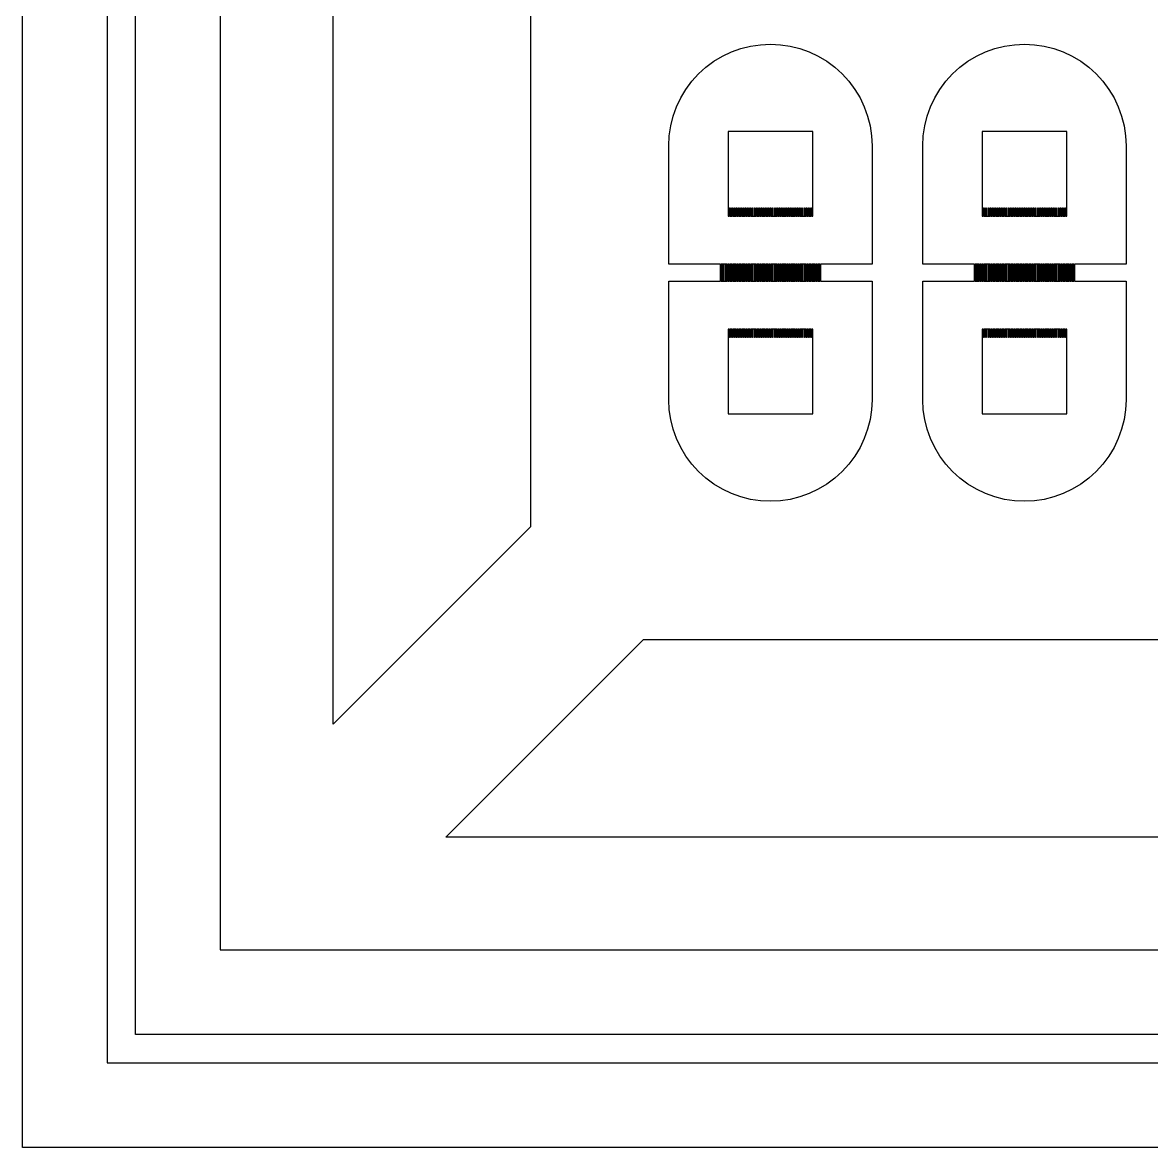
# Model space of a CAD drawing. Extents: x -25 to 122, y -49 to 104.
# Drawn here: x -11.21 to 9.17, y -11.21 to 9.1 of the extents above; entities that cross this region are included whole.
import ezdxf

# ---------------------------------------------------------------- set-up
doc = ezdxf.new("R2010")
doc.units = 0

msp = doc.modelspace()

# ---------------------------------------------------------------- linework, layer by layer
for p, q in [((-11.209, -11.209), (-11.209, 66.235)), ((-9.6805, 64.7065), (-9.6805, -9.6805)), ((-9.17099, -9.17099), (-9.17099, 64.197)), ((-7.64249, 62.6685), (-7.64249, -7.64249)), ((-5.60449, -3.5665), (-5.60449, 11.0816)), ((-2.03799, 11.0816), (-2.03799, 0)), ((1.42812, 8.49585), (1.59082, 8.57281)), ((1.59082, 8.57281), (1.76031, 8.63345)), ((1.76031, 8.63345), (1.93492, 8.6772)), ((1.93492, 8.6772), (2.11296, 8.7036)), ((2.11296, 8.7036), (2.29274, 8.71243)), ((2.29274, 8.71243), (2.47252, 8.7036)), ((2.47252, 8.7036), (2.65056, 8.6772)), ((2.65056, 8.6772), (2.82518, 8.63345)), ((2.82518, 8.63345), (2.99466, 8.57281)), ((2.99466, 8.57281), (3.15738, 8.49585)), ((6.01361, 8.49585), (6.17633, 8.57281)), ((6.17633, 8.57281), (6.34581, 8.63345)), ((6.34581, 8.63345), (6.52042, 8.6772)), ((6.52042, 8.6772), (6.69847, 8.7036)), ((6.69847, 8.7036), (6.87823, 8.71243)), ((6.87823, 8.71243), (7.05801, 8.7036)), ((7.05801, 8.7036), (7.23607, 8.6772)), ((7.23607, 8.6772), (7.41068, 8.63345)), ((7.41068, 8.63345), (7.58015, 8.57281)), ((7.58015, 8.57281), (7.74287, 8.49585)), ((1.12914, 8.2961), (1.27373, 8.40332)), ((1.27373, 8.40332), (1.42812, 8.49585)), ((3.15738, 8.49585), (3.31175, 8.40332)), ((3.31175, 8.40332), (3.45634, 8.2961)), ((5.71465, 8.2961), (5.85922, 8.40332)), ((5.85922, 8.40332), (6.01361, 8.49585)), ((7.74287, 8.49585), (7.89726, 8.40332)), ((7.89726, 8.40332), (8.04184, 8.2961)), ((0.87489, 8.04184), (0.99577, 8.1752)), ((0.99577, 8.1752), (1.12914, 8.2961)), ((3.45634, 8.2961), (3.58971, 8.1752)), ((3.58971, 8.1752), (3.7106, 8.04184)), ((5.46039, 8.04184), (5.58128, 8.1752)), ((5.58128, 8.1752), (5.71465, 8.2961)), ((8.04184, 8.2961), (8.1752, 8.1752)), ((8.1752, 8.1752), (8.2961, 8.04184)), ((0.76767, 7.89726), (0.87489, 8.04184)), ((3.7106, 8.04184), (3.81783, 7.89726)), ((5.35316, 7.89726), (5.46039, 8.04184)), ((8.2961, 8.04184), (8.40332, 7.89726)), ((0.67512, 7.74287), (0.76767, 7.89726)), ((3.81783, 7.89726), (3.91035, 7.74287)), ((5.26064, 7.74287), (5.35316, 7.89726)), ((8.40332, 7.89726), (8.49585, 7.74287)), ((0.53752, 7.41068), (0.59816, 7.58015)), ((0.59816, 7.58015), (0.67512, 7.74287)), ((3.91035, 7.74287), (3.98732, 7.58015)), ((3.98732, 7.58015), (4.04796, 7.41068)), ((5.12303, 7.41068), (5.18367, 7.58015)), ((5.18367, 7.58015), (5.26064, 7.74287)), ((8.49585, 7.74287), (8.57281, 7.58015)), ((8.57281, 7.58015), (8.63345, 7.41068)), ((0.49379, 7.23607), (0.53752, 7.41068)), ((4.04796, 7.41068), (4.09169, 7.23607)), ((5.07928, 7.23607), (5.12303, 7.41068)), ((8.63345, 7.41068), (8.6772, 7.23607)), ((0.46739, 7.05801), (0.49379, 7.23607)), ((3.05699, 7.133), (1.52849, 7.133)), ((1.52849, 7.133), (1.52849, 5.60449)), ((3.05699, 5.60449), (3.05699, 7.133)), ((4.09169, 7.23607), (4.1181, 7.05801)), ((5.05289, 7.05801), (5.07928, 7.23607)), ((7.64249, 7.133), (6.114, 7.133)), ((6.114, 7.133), (6.114, 5.60449)), ((7.64249, 5.60449), (7.64249, 7.133)), ((8.6772, 7.23607), (8.7036, 7.05801)), ((0.45856, 6.87823), (0.46739, 7.05801)), ((4.1181, 7.05801), (4.12692, 6.87823)), ((5.04405, 6.87823), (5.05289, 7.05801)), ((8.7036, 7.05801), (8.71243, 6.87823)), ((0.45856, 4.73834), (0.45856, 6.87823)), ((4.12692, 6.87823), (4.12692, 4.73834)), ((5.04405, 4.73834), (5.04405, 6.87823)), ((8.71243, 6.87823), (8.71243, 4.73834)), ((1.55397, 5.75734), (1.56416, 5.75734)), ((1.55397, 5.60449), (1.55397, 5.75734)), ((1.56416, 5.75734), (1.56416, 5.60449)), ((1.59473, 5.60449), (1.59473, 5.75734)), ((1.59473, 5.75734), (1.60493, 5.75734)), ((1.60493, 5.75734), (1.60493, 5.60449)), ((1.6355, 5.60449), (1.6355, 5.75734)), ((1.6355, 5.75734), (1.64568, 5.75734)), ((1.64568, 5.75734), (1.64568, 5.60449)), ((1.67625, 5.60449), (1.67625, 5.75734)), ((1.67625, 5.75734), (1.68645, 5.75734)), ((1.68645, 5.75734), (1.68645, 5.60449)), ((1.71703, 5.60449), (1.71703, 5.75734)), ((1.71703, 5.75734), (1.7272, 5.75734)), ((1.7272, 5.75734), (1.7272, 5.60449)), ((1.75777, 5.60449), (1.75777, 5.75734)), ((1.75777, 5.75734), (1.76796, 5.75734)), ((1.76796, 5.75734), (1.76796, 5.60449)), ((1.79854, 5.60449), (1.79854, 5.75734)), ((1.79854, 5.75734), (1.80873, 5.75734)), ((1.80873, 5.75734), (1.80873, 5.60449)), ((1.83929, 5.60449), (1.83929, 5.75734)), ((1.83929, 5.75734), (1.84949, 5.75734)), ((1.84949, 5.75734), (1.84949, 5.60449)), ((1.88005, 5.60449), (1.88005, 5.75734)), ((1.88005, 5.75734), (1.89024, 5.75734)), ((1.89024, 5.75734), (1.89024, 5.60449)), ((1.92082, 5.60449), (1.92082, 5.75734)), ((1.92082, 5.75734), (1.931, 5.75734)), ((1.931, 5.75734), (1.931, 5.60449)), ((1.96156, 5.60449), (1.96156, 5.75734)), ((1.96156, 5.75734), (1.97177, 5.75734)), ((1.97177, 5.75734), (1.97177, 5.60449)), ((2.00233, 5.60449), (2.00233, 5.75734)), ((2.00233, 5.75734), (2.01253, 5.75734)), ((2.01253, 5.75734), (2.01253, 5.60449)), ((2.04309, 5.60449), (2.04309, 5.75734)), ((2.04309, 5.75734), (2.0533, 5.75734)), ((2.0533, 5.75734), (2.0533, 5.60449)), ((2.08386, 5.60449), (2.08386, 5.75734)), ((2.08386, 5.75734), (2.09404, 5.75734)), ((2.09404, 5.75734), (2.09404, 5.60449)), ((2.12462, 5.60449), (2.12462, 5.75734)), ((2.12462, 5.75734), (2.1348, 5.75734)), ((2.1348, 5.75734), (2.1348, 5.60449)), ((2.16537, 5.60449), (2.16537, 5.75734)), ((2.16537, 5.75734), (2.17557, 5.75734)), ((2.17557, 5.75734), (2.17557, 5.60449)), ((2.20613, 5.60449), (2.20613, 5.75734)), ((2.20613, 5.75734), (2.21632, 5.75734)), ((2.21632, 5.75734), (2.21632, 5.60449)), ((2.24689, 5.60449), (2.24689, 5.75734)), ((2.24689, 5.75734), (2.2571, 5.75734)), ((2.2571, 5.75734), (2.2571, 5.60449)), ((2.28766, 5.60449), (2.28766, 5.75734)), ((2.28766, 5.75734), (2.29782, 5.75734)), ((2.29782, 5.75734), (2.29782, 5.60449)), ((2.3284, 5.60449), (2.3284, 5.75734)), ((2.3284, 5.75734), (2.33859, 5.75734)), ((2.33859, 5.75734), (2.33859, 5.60449)), ((2.36917, 5.60449), (2.36917, 5.75734)), ((2.36917, 5.75734), (2.37935, 5.75734)), ((2.37935, 5.75734), (2.37935, 5.60449)), ((2.40991, 5.60449), (2.40991, 5.75734)), ((2.40991, 5.75734), (2.42012, 5.75734)), ((2.42012, 5.75734), (2.42012, 5.60449)), ((2.45068, 5.60449), (2.45068, 5.75734)), ((2.45068, 5.75734), (2.46088, 5.75734)), ((2.46088, 5.75734), (2.46088, 5.60449)), ((2.49144, 5.60449), (2.49144, 5.75734)), ((2.49144, 5.75734), (2.50162, 5.75734)), ((2.50162, 5.75734), (2.50162, 5.60449)), ((2.5322, 5.60449), (2.5322, 5.75734)), ((2.5322, 5.75734), (2.54239, 5.75734)), ((2.54239, 5.75734), (2.54239, 5.60449)), ((2.57297, 5.60449), (2.57297, 5.75734)), ((2.57297, 5.75734), (2.58315, 5.75734)), ((2.58315, 5.75734), (2.58315, 5.60449)), ((2.61371, 5.60449), (2.61371, 5.75734)), ((2.61371, 5.75734), (2.62392, 5.75734)), ((2.62392, 5.75734), (2.62392, 5.60449)), ((2.65448, 5.60449), (2.65448, 5.75734)), ((2.65448, 5.75734), (2.66467, 5.75734)), ((2.66467, 5.75734), (2.66467, 5.60449)), ((2.69524, 5.60449), (2.69524, 5.75734)), ((2.69524, 5.75734), (2.70543, 5.75734)), ((2.70543, 5.75734), (2.70543, 5.60449)), ((2.73601, 5.60449), (2.73601, 5.75734)), ((2.73601, 5.75734), (2.74619, 5.75734)), ((2.74619, 5.75734), (2.74619, 5.60449)), ((2.77676, 5.60449), (2.77676, 5.75734)), ((2.77676, 5.75734), (2.78694, 5.75734)), ((2.78694, 5.75734), (2.78694, 5.60449)), ((2.81752, 5.60449), (2.81752, 5.75734)), ((2.81752, 5.75734), (2.82771, 5.75734)), ((2.82771, 5.75734), (2.82771, 5.60449)), ((2.85828, 5.60449), (2.85828, 5.75734)), ((2.85828, 5.75734), (2.86847, 5.75734)), ((2.86847, 5.75734), (2.86847, 5.60449)), ((2.89903, 5.60449), (2.89903, 5.75734)), ((2.89903, 5.75734), (2.90923, 5.75734)), ((2.90923, 5.75734), (2.90923, 5.60449)), ((2.9398, 5.60449), (2.9398, 5.75734)), ((2.9398, 5.75734), (2.94998, 5.75734)), ((2.94998, 5.75734), (2.94998, 5.60449)), ((2.98056, 5.60449), (2.98056, 5.75734)), ((2.98056, 5.75734), (2.99075, 5.75734)), ((2.99075, 5.75734), (2.99075, 5.60449)), ((3.02132, 5.60449), (3.02132, 5.75734)), ((3.02132, 5.75734), (3.03151, 5.75734)), ((3.03151, 5.75734), (3.03151, 5.60449)), ((6.13948, 5.75734), (6.14966, 5.75734)), ((6.13948, 5.60449), (6.13948, 5.75734)), ((6.14966, 5.75734), (6.14966, 5.60449)), ((6.18024, 5.60449), (6.18024, 5.75734)), ((6.18024, 5.75734), (6.19043, 5.75734)), ((6.19043, 5.75734), (6.19043, 5.60449)), ((6.22099, 5.60449), (6.22099, 5.75734)), ((6.22099, 5.75734), (6.23119, 5.75734)), ((6.23119, 5.75734), (6.23119, 5.60449)), ((6.26175, 5.60449), (6.26175, 5.75734)), ((6.26175, 5.75734), (6.27196, 5.75734)), ((6.27196, 5.75734), (6.27196, 5.60449)), ((6.30252, 5.60449), (6.30252, 5.75734)), ((6.30252, 5.75734), (6.3127, 5.75734)), ((6.3127, 5.75734), (6.3127, 5.60449)), ((6.34328, 5.60449), (6.34328, 5.75734)), ((6.34328, 5.75734), (6.35345, 5.75734)), ((6.35345, 5.75734), (6.35345, 5.60449)), ((6.38405, 5.60449), (6.38405, 5.75734)), ((6.38405, 5.75734), (6.39423, 5.75734)), ((6.39423, 5.75734), (6.39423, 5.60449)), ((6.42479, 5.60449), (6.42479, 5.75734)), ((6.42479, 5.75734), (6.43498, 5.75734)), ((6.43498, 5.75734), (6.43498, 5.60449)), ((6.46555, 5.60449), (6.46555, 5.75734)), ((6.46555, 5.75734), (6.47575, 5.75734)), ((6.47575, 5.75734), (6.47575, 5.60449)), ((6.50632, 5.60449), (6.50632, 5.75734)), ((6.50632, 5.75734), (6.51649, 5.75734)), ((6.51649, 5.75734), (6.51649, 5.60449)), ((6.54707, 5.60449), (6.54707, 5.75734)), ((6.54707, 5.75734), (6.55727, 5.75734)), ((6.55727, 5.75734), (6.55727, 5.60449)), ((6.58784, 5.60449), (6.58784, 5.75734)), ((6.58784, 5.75734), (6.59802, 5.75734)), ((6.59802, 5.75734), (6.59802, 5.60449)), ((6.62859, 5.60449), (6.62859, 5.75734)), ((6.62859, 5.75734), (6.63879, 5.75734)), ((6.63879, 5.75734), (6.63879, 5.60449)), ((6.66936, 5.60449), (6.66936, 5.75734)), ((6.66936, 5.75734), (6.67955, 5.75734)), ((6.67955, 5.75734), (6.67955, 5.60449)), ((6.71011, 5.60449), (6.71011, 5.75734)), ((6.71011, 5.75734), (6.72029, 5.75734)), ((6.72029, 5.75734), (6.72029, 5.60449)), ((6.75087, 5.60449), (6.75087, 5.75734)), ((6.75087, 5.75734), (6.76106, 5.75734)), ((6.76106, 5.75734), (6.76106, 5.60449)), ((6.79164, 5.60449), (6.79164, 5.75734)), ((6.79164, 5.75734), (6.80182, 5.75734)), ((6.80182, 5.75734), (6.80182, 5.60449)), ((6.83238, 5.60449), (6.83238, 5.75734)), ((6.83238, 5.75734), (6.84259, 5.75734)), ((6.84259, 5.75734), (6.84259, 5.60449)), ((6.87315, 5.60449), (6.87315, 5.75734)), ((6.87315, 5.75734), (6.88333, 5.75734)), ((6.88333, 5.75734), (6.88333, 5.60449)), ((6.91389, 5.60449), (6.91389, 5.75734)), ((6.91389, 5.75734), (6.9241, 5.75734)), ((6.9241, 5.75734), (6.9241, 5.60449)), ((6.95467, 5.60449), (6.95467, 5.75734)), ((6.95467, 5.75734), (6.96484, 5.75734)), ((6.96484, 5.75734), (6.96484, 5.60449)), ((6.99542, 5.60449), (6.99542, 5.75734)), ((6.99542, 5.75734), (7.00562, 5.75734)), ((7.00562, 5.75734), (7.00562, 5.60449)), ((7.03618, 5.60449), (7.03618, 5.75734)), ((7.03618, 5.75734), (7.04637, 5.75734)), ((7.04637, 5.75734), (7.04637, 5.60449)), ((7.07693, 5.60449), (7.07693, 5.75734)), ((7.07693, 5.75734), (7.08713, 5.75734)), ((7.08713, 5.75734), (7.08713, 5.60449)), ((7.11769, 5.60449), (7.11769, 5.75734)), ((7.11769, 5.75734), (7.1279, 5.75734)), ((7.1279, 5.75734), (7.1279, 5.60449)), ((7.15846, 5.60449), (7.15846, 5.75734)), ((7.15846, 5.75734), (7.16864, 5.75734)), ((7.16864, 5.75734), (7.16864, 5.60449)), ((7.19922, 5.60449), (7.19922, 5.75734)), ((7.19922, 5.75734), (7.20941, 5.75734)), ((7.20941, 5.75734), (7.20941, 5.60449)), ((7.23999, 5.60449), (7.23999, 5.75734)), ((7.23999, 5.75734), (7.25017, 5.75734)), ((7.25017, 5.75734), (7.25017, 5.60449)), ((7.28073, 5.60449), (7.28073, 5.75734)), ((7.28073, 5.75734), (7.29094, 5.75734)), ((7.29094, 5.75734), (7.29094, 5.60449)), ((7.3215, 5.60449), (7.3215, 5.75734)), ((7.3215, 5.75734), (7.3317, 5.75734)), ((7.3317, 5.75734), (7.3317, 5.60449)), ((7.36226, 5.60449), (7.36226, 5.75734)), ((7.36226, 5.75734), (7.37244, 5.75734)), ((7.37244, 5.75734), (7.37244, 5.60449)), ((7.40303, 5.60449), (7.40303, 5.75734)), ((7.40303, 5.75734), (7.41321, 5.75734)), ((7.41321, 5.75734), (7.41321, 5.60449)), ((7.44379, 5.60449), (7.44379, 5.75734)), ((7.44379, 5.75734), (7.45396, 5.75734)), ((7.45396, 5.75734), (7.45396, 5.60449)), ((7.48453, 5.60449), (7.48453, 5.75734)), ((7.48453, 5.75734), (7.49474, 5.75734)), ((7.49474, 5.75734), (7.49474, 5.60449)), ((7.5253, 5.60449), (7.5253, 5.75734)), ((7.5253, 5.75734), (7.53549, 5.75734)), ((7.53549, 5.75734), (7.53549, 5.60449)), ((7.56606, 5.60449), (7.56606, 5.75734)), ((7.56606, 5.75734), (7.57625, 5.75734)), ((7.57625, 5.75734), (7.57625, 5.60449)), ((7.60683, 5.60449), (7.60683, 5.75734)), ((7.60683, 5.75734), (7.617, 5.75734)), ((7.617, 5.75734), (7.617, 5.60449)), ((1.52849, 5.60449), (1.55397, 5.60449)), ((1.56416, 5.60449), (1.59473, 5.60449)), ((1.60493, 5.60449), (1.6355, 5.60449)), ((1.64568, 5.60449), (1.67625, 5.60449)), ((1.68645, 5.60449), (1.71703, 5.60449)), ((1.7272, 5.60449), (1.75777, 5.60449)), ((1.76796, 5.60449), (1.79854, 5.60449)), ((1.80873, 5.60449), (1.83929, 5.60449)), ((1.84949, 5.60449), (1.88005, 5.60449)), ((1.89024, 5.60449), (1.92082, 5.60449)), ((1.931, 5.60449), (1.96156, 5.60449)), ((1.97177, 5.60449), (2.00233, 5.60449)), ((2.01253, 5.60449), (2.04309, 5.60449)), ((2.0533, 5.60449), (2.08386, 5.60449)), ((2.09404, 5.60449), (2.12462, 5.60449)), ((2.1348, 5.60449), (2.16537, 5.60449)), ((2.17557, 5.60449), (2.20613, 5.60449)), ((2.21632, 5.60449), (2.24689, 5.60449)), ((2.2571, 5.60449), (2.28766, 5.60449)), ((2.29782, 5.60449), (2.3284, 5.60449)), ((2.33859, 5.60449), (2.36917, 5.60449)), ((2.37935, 5.60449), (2.40991, 5.60449)), ((2.42012, 5.60449), (2.45068, 5.60449)), ((2.46088, 5.60449), (2.49144, 5.60449)), ((2.50162, 5.60449), (2.5322, 5.60449)), ((2.54239, 5.60449), (2.57297, 5.60449)), ((2.58315, 5.60449), (2.61371, 5.60449)), ((2.62392, 5.60449), (2.65448, 5.60449)), ((2.66467, 5.60449), (2.69524, 5.60449)), ((2.70543, 5.60449), (2.73601, 5.60449)), ((2.74619, 5.60449), (2.77676, 5.60449)), ((2.78694, 5.60449), (2.81752, 5.60449)), ((2.82771, 5.60449), (2.85828, 5.60449)), ((2.86847, 5.60449), (2.89903, 5.60449)), ((2.90923, 5.60449), (2.9398, 5.60449)), ((2.94998, 5.60449), (2.98056, 5.60449)), ((2.99075, 5.60449), (3.02132, 5.60449)), ((3.03151, 5.60449), (3.05699, 5.60449)), ((6.114, 5.60449), (6.13948, 5.60449)), ((6.14966, 5.60449), (6.18024, 5.60449)), ((6.19043, 5.60449), (6.22099, 5.60449)), ((6.23119, 5.60449), (6.26175, 5.60449)), ((6.27196, 5.60449), (6.30252, 5.60449)), ((6.3127, 5.60449), (6.34328, 5.60449)), ((6.35345, 5.60449), (6.38405, 5.60449)), ((6.39423, 5.60449), (6.42479, 5.60449)), ((6.43498, 5.60449), (6.46555, 5.60449)), ((6.47575, 5.60449), (6.50632, 5.60449)), ((6.51649, 5.60449), (6.54707, 5.60449)), ((6.55727, 5.60449), (6.58784, 5.60449)), ((6.59802, 5.60449), (6.62859, 5.60449)), ((6.63879, 5.60449), (6.66936, 5.60449)), ((6.67955, 5.60449), (6.71011, 5.60449)), ((6.72029, 5.60449), (6.75087, 5.60449)), ((6.76106, 5.60449), (6.79164, 5.60449)), ((6.80182, 5.60449), (6.83238, 5.60449)), ((6.84259, 5.60449), (6.87315, 5.60449)), ((6.88333, 5.60449), (6.91389, 5.60449)), ((6.9241, 5.60449), (6.95467, 5.60449)), ((6.96484, 5.60449), (6.99542, 5.60449)), ((7.00562, 5.60449), (7.03618, 5.60449)), ((7.04637, 5.60449), (7.07693, 5.60449)), ((7.08713, 5.60449), (7.11769, 5.60449)), ((7.1279, 5.60449), (7.15846, 5.60449)), ((7.16864, 5.60449), (7.19922, 5.60449)), ((7.20941, 5.60449), (7.23999, 5.60449)), ((7.25017, 5.60449), (7.28073, 5.60449)), ((7.29094, 5.60449), (7.3215, 5.60449)), ((7.3317, 5.60449), (7.36226, 5.60449)), ((7.37244, 5.60449), (7.40303, 5.60449)), ((7.41321, 5.60449), (7.44379, 5.60449)), ((7.45396, 5.60449), (7.48453, 5.60449)), ((7.49474, 5.60449), (7.5253, 5.60449)), ((7.53549, 5.60449), (7.56606, 5.60449)), ((7.57625, 5.60449), (7.60683, 5.60449)), ((7.617, 5.60449), (7.64249, 5.60449)), ((1.39093, 4.73834), (0.45856, 4.73834)), ((1.39093, 4.43265), (1.39093, 4.73834)), ((1.4317, 4.73834), (1.40112, 4.73834)), ((1.40112, 4.73834), (1.40112, 4.43265)), ((1.4317, 4.43265), (1.4317, 4.73834)), ((1.47246, 4.73834), (1.44188, 4.73834)), ((1.44188, 4.73834), (1.44188, 4.43265)), ((1.47246, 4.43265), (1.47246, 4.73834)), ((1.51321, 4.73834), (1.48264, 4.73834)), ((1.48264, 4.73834), (1.48264, 4.43265)), ((1.51321, 4.43265), (1.51321, 4.73834)), ((1.55397, 4.73834), (1.52341, 4.73834)), ((1.52341, 4.73834), (1.52341, 4.43265)), ((1.55397, 4.43265), (1.55397, 4.73834)), ((1.59473, 4.73834), (1.56416, 4.73834)), ((1.56416, 4.73834), (1.56416, 4.43265)), ((1.59473, 4.43265), (1.59473, 4.73834)), ((1.6355, 4.73834), (1.60493, 4.73834)), ((1.60493, 4.73834), (1.60493, 4.43265)), ((1.6355, 4.43265), (1.6355, 4.73834)), ((1.67625, 4.73834), (1.64568, 4.73834)), ((1.64568, 4.73834), (1.64568, 4.43265)), ((1.67625, 4.43265), (1.67625, 4.73834)), ((1.71703, 4.73834), (1.68645, 4.73834)), ((1.68645, 4.73834), (1.68645, 4.43265)), ((1.71703, 4.43265), (1.71703, 4.73834)), ((1.75777, 4.73834), (1.7272, 4.73834)), ((1.7272, 4.73834), (1.7272, 4.43265)), ((1.75777, 4.43265), (1.75777, 4.73834)), ((1.79854, 4.73834), (1.76796, 4.73834)), ((1.76796, 4.73834), (1.76796, 4.43265)), ((1.79854, 4.43265), (1.79854, 4.73834)), ((1.83929, 4.73834), (1.80873, 4.73834)), ((1.80873, 4.73834), (1.80873, 4.43265)), ((1.83929, 4.43265), (1.83929, 4.73834)), ((1.88005, 4.73834), (1.84949, 4.73834)), ((1.84949, 4.73834), (1.84949, 4.43265)), ((1.88005, 4.43265), (1.88005, 4.73834)), ((1.92082, 4.73834), (1.89024, 4.73834)), ((1.89024, 4.73834), (1.89024, 4.43265)), ((1.92082, 4.43265), (1.92082, 4.73834)), ((1.96156, 4.73834), (1.931, 4.73834)), ((1.931, 4.73834), (1.931, 4.43265)), ((1.96156, 4.43265), (1.96156, 4.73834)), ((2.00233, 4.73834), (1.97177, 4.73834)), ((1.97177, 4.73834), (1.97177, 4.43265)), ((2.00233, 4.43265), (2.00233, 4.73834)), ((2.04309, 4.73834), (2.01253, 4.73834)), ((2.01253, 4.73834), (2.01253, 4.43265)), ((2.04309, 4.43265), (2.04309, 4.73834)), ((2.08386, 4.73834), (2.0533, 4.73834)), ((2.0533, 4.73834), (2.0533, 4.43265)), ((2.08386, 4.43265), (2.08386, 4.73834)), ((2.12462, 4.73834), (2.09404, 4.73834)), ((2.09404, 4.73834), (2.09404, 4.43265)), ((2.12462, 4.43265), (2.12462, 4.73834)), ((2.16537, 4.73834), (2.1348, 4.73834)), ((2.1348, 4.73834), (2.1348, 4.43265)), ((2.16537, 4.43265), (2.16537, 4.73834)), ((2.20613, 4.73834), (2.17557, 4.73834)), ((2.17557, 4.73834), (2.17557, 4.43265)), ((2.20613, 4.43265), (2.20613, 4.73834)), ((2.24689, 4.73834), (2.21632, 4.73834)), ((2.21632, 4.73834), (2.21632, 4.43265)), ((2.24689, 4.43265), (2.24689, 4.73834)), ((2.28766, 4.73834), (2.2571, 4.73834)), ((2.2571, 4.73834), (2.2571, 4.43265)), ((2.28766, 4.43265), (2.28766, 4.73834)), ((2.3284, 4.73834), (2.29782, 4.73834)), ((2.29782, 4.73834), (2.29782, 4.43265)), ((2.3284, 4.43265), (2.3284, 4.73834)), ((2.36917, 4.73834), (2.33859, 4.73834)), ((2.33859, 4.73834), (2.33859, 4.43265)), ((2.36917, 4.43265), (2.36917, 4.73834)), ((2.40991, 4.73834), (2.37935, 4.73834)), ((2.37935, 4.73834), (2.37935, 4.43265)), ((2.40991, 4.43265), (2.40991, 4.73834)), ((2.45068, 4.73834), (2.42012, 4.73834)), ((2.42012, 4.73834), (2.42012, 4.43265)), ((2.45068, 4.43265), (2.45068, 4.73834)), ((2.49144, 4.73834), (2.46088, 4.73834)), ((2.46088, 4.73834), (2.46088, 4.43265)), ((2.49144, 4.43265), (2.49144, 4.73834)), ((2.5322, 4.73834), (2.50162, 4.73834)), ((2.50162, 4.73834), (2.50162, 4.43265)), ((2.5322, 4.43265), (2.5322, 4.73834)), ((2.57297, 4.73834), (2.54239, 4.73834)), ((2.54239, 4.73834), (2.54239, 4.43265)), ((2.57297, 4.43265), (2.57297, 4.73834)), ((2.61371, 4.73834), (2.58315, 4.73834)), ((2.58315, 4.73834), (2.58315, 4.43265)), ((2.61371, 4.43265), (2.61371, 4.73834)), ((2.65448, 4.73834), (2.62392, 4.73834)), ((2.62392, 4.73834), (2.62392, 4.43265)), ((2.65448, 4.43265), (2.65448, 4.73834)), ((2.69524, 4.73834), (2.66467, 4.73834)), ((2.66467, 4.73834), (2.66467, 4.43265)), ((2.69524, 4.43265), (2.69524, 4.73834)), ((2.73601, 4.73834), (2.70543, 4.73834)), ((2.70543, 4.73834), (2.70543, 4.43265)), ((2.73601, 4.43265), (2.73601, 4.73834)), ((2.77676, 4.73834), (2.74619, 4.73834)), ((2.74619, 4.73834), (2.74619, 4.43265)), ((2.77676, 4.43265), (2.77676, 4.73834)), ((2.81752, 4.73834), (2.78694, 4.73834)), ((2.78694, 4.73834), (2.78694, 4.43265)), ((2.81752, 4.43265), (2.81752, 4.73834)), ((2.85828, 4.73834), (2.82771, 4.73834)), ((2.82771, 4.73834), (2.82771, 4.43265)), ((2.85828, 4.43265), (2.85828, 4.73834)), ((2.89903, 4.73834), (2.86847, 4.73834)), ((2.86847, 4.73834), (2.86847, 4.43265)), ((2.89903, 4.43265), (2.89903, 4.73834)), ((2.9398, 4.73834), (2.90923, 4.73834)), ((2.90923, 4.73834), (2.90923, 4.43265)), ((2.9398, 4.43265), (2.9398, 4.73834)), ((2.98056, 4.73834), (2.94998, 4.73834)), ((2.94998, 4.73834), (2.94998, 4.43265)), ((2.98056, 4.43265), (2.98056, 4.73834)), ((3.02132, 4.73834), (2.99075, 4.73834)), ((2.99075, 4.73834), (2.99075, 4.43265)), ((3.02132, 4.43265), (3.02132, 4.73834)), ((3.06207, 4.73834), (3.03151, 4.73834)), ((3.03151, 4.73834), (3.03151, 4.43265)), ((3.06207, 4.43265), (3.06207, 4.73834)), ((3.10284, 4.73834), (3.07228, 4.73834)), ((3.07228, 4.73834), (3.07228, 4.43265)), ((3.10284, 4.43265), (3.10284, 4.73834)), ((3.1436, 4.73834), (3.11304, 4.73834)), ((3.11304, 4.73834), (3.11304, 4.43265)), ((3.1436, 4.43265), (3.1436, 4.73834)), ((3.18437, 4.73834), (3.15378, 4.73834)), ((3.15378, 4.73834), (3.15378, 4.43265)), ((3.18437, 4.43265), (3.18437, 4.73834)), ((4.12692, 4.73834), (3.19455, 4.73834)), ((3.19455, 4.73834), (3.19455, 4.43265)), ((5.97644, 4.73834), (5.04405, 4.73834)), ((5.97644, 4.43265), (5.97644, 4.73834)), ((6.0172, 4.73834), (5.98662, 4.73834)), ((5.98662, 4.73834), (5.98662, 4.43265)), ((6.0172, 4.43265), (6.0172, 4.73834)), ((6.05795, 4.73834), (6.02739, 4.73834)), ((6.02739, 4.73834), (6.02739, 4.43265)), ((6.05795, 4.43265), (6.05795, 4.73834)), ((6.09871, 4.73834), (6.06815, 4.73834)), ((6.06815, 4.73834), (6.06815, 4.43265)), ((6.09871, 4.43265), (6.09871, 4.73834)), ((6.13948, 4.73834), (6.1089, 4.73834)), ((6.1089, 4.73834), (6.1089, 4.43265)), ((6.13948, 4.43265), (6.13948, 4.73834)), ((6.18024, 4.73834), (6.14966, 4.73834)), ((6.14966, 4.73834), (6.14966, 4.43265)), ((6.18024, 4.43265), (6.18024, 4.73834)), ((6.22099, 4.73834), (6.19043, 4.73834)), ((6.19043, 4.73834), (6.19043, 4.43265)), ((6.22099, 4.43265), (6.22099, 4.73834)), ((6.26175, 4.73834), (6.23119, 4.73834)), ((6.23119, 4.73834), (6.23119, 4.43265)), ((6.26175, 4.43265), (6.26175, 4.73834)), ((6.30252, 4.73834), (6.27196, 4.73834)), ((6.27196, 4.73834), (6.27196, 4.43265)), ((6.30252, 4.43265), (6.30252, 4.73834)), ((6.34328, 4.73834), (6.3127, 4.73834)), ((6.3127, 4.73834), (6.3127, 4.43265)), ((6.34328, 4.43265), (6.34328, 4.73834)), ((6.38405, 4.73834), (6.35345, 4.73834)), ((6.35345, 4.73834), (6.35345, 4.43265)), ((6.38405, 4.43265), (6.38405, 4.73834)), ((6.42479, 4.73834), (6.39423, 4.73834)), ((6.39423, 4.73834), (6.39423, 4.43265)), ((6.42479, 4.43265), (6.42479, 4.73834)), ((6.46555, 4.73834), (6.43498, 4.73834)), ((6.43498, 4.73834), (6.43498, 4.43265)), ((6.46555, 4.43265), (6.46555, 4.73834)), ((6.50632, 4.73834), (6.47575, 4.73834)), ((6.47575, 4.73834), (6.47575, 4.43265)), ((6.50632, 4.43265), (6.50632, 4.73834)), ((6.54707, 4.73834), (6.51649, 4.73834)), ((6.51649, 4.73834), (6.51649, 4.43265)), ((6.54707, 4.43265), (6.54707, 4.73834)), ((6.58784, 4.73834), (6.55727, 4.73834)), ((6.55727, 4.73834), (6.55727, 4.43265)), ((6.58784, 4.43265), (6.58784, 4.73834)), ((6.62859, 4.73834), (6.59802, 4.73834)), ((6.59802, 4.73834), (6.59802, 4.43265)), ((6.62859, 4.43265), (6.62859, 4.73834)), ((6.66936, 4.73834), (6.63879, 4.73834)), ((6.63879, 4.73834), (6.63879, 4.43265)), ((6.66936, 4.43265), (6.66936, 4.73834)), ((6.71011, 4.73834), (6.67955, 4.73834)), ((6.67955, 4.73834), (6.67955, 4.43265)), ((6.71011, 4.43265), (6.71011, 4.73834)), ((6.75087, 4.73834), (6.72029, 4.73834)), ((6.72029, 4.73834), (6.72029, 4.43265)), ((6.75087, 4.43265), (6.75087, 4.73834)), ((6.79164, 4.73834), (6.76106, 4.73834)), ((6.76106, 4.73834), (6.76106, 4.43265)), ((6.79164, 4.43265), (6.79164, 4.73834)), ((6.83238, 4.73834), (6.80182, 4.73834)), ((6.80182, 4.73834), (6.80182, 4.43265)), ((6.83238, 4.43265), (6.83238, 4.73834)), ((6.87315, 4.73834), (6.84259, 4.73834)), ((6.84259, 4.73834), (6.84259, 4.43265)), ((6.87315, 4.43265), (6.87315, 4.73834)), ((6.91389, 4.73834), (6.88333, 4.73834)), ((6.88333, 4.73834), (6.88333, 4.43265)), ((6.91389, 4.43265), (6.91389, 4.73834)), ((6.95467, 4.73834), (6.9241, 4.73834)), ((6.9241, 4.73834), (6.9241, 4.43265)), ((6.95467, 4.43265), (6.95467, 4.73834)), ((6.99542, 4.73834), (6.96484, 4.73834)), ((6.96484, 4.73834), (6.96484, 4.43265)), ((6.99542, 4.43265), (6.99542, 4.73834)), ((7.03618, 4.73834), (7.00562, 4.73834)), ((7.00562, 4.73834), (7.00562, 4.43265)), ((7.03618, 4.43265), (7.03618, 4.73834)), ((7.07693, 4.73834), (7.04637, 4.73834)), ((7.04637, 4.73834), (7.04637, 4.43265)), ((7.07693, 4.43265), (7.07693, 4.73834)), ((7.11769, 4.73834), (7.08713, 4.73834)), ((7.08713, 4.73834), (7.08713, 4.43265)), ((7.11769, 4.43265), (7.11769, 4.73834)), ((7.15846, 4.73834), (7.1279, 4.73834)), ((7.1279, 4.73834), (7.1279, 4.43265)), ((7.15846, 4.43265), (7.15846, 4.73834)), ((7.19922, 4.73834), (7.16864, 4.73834)), ((7.16864, 4.73834), (7.16864, 4.43265)), ((7.19922, 4.43265), (7.19922, 4.73834)), ((7.23999, 4.73834), (7.20941, 4.73834)), ((7.20941, 4.73834), (7.20941, 4.43265)), ((7.23999, 4.43265), (7.23999, 4.73834)), ((7.28073, 4.73834), (7.25017, 4.73834)), ((7.25017, 4.73834), (7.25017, 4.43265)), ((7.28073, 4.43265), (7.28073, 4.73834)), ((7.3215, 4.73834), (7.29094, 4.73834)), ((7.29094, 4.73834), (7.29094, 4.43265)), ((7.3215, 4.43265), (7.3215, 4.73834)), ((7.36226, 4.73834), (7.3317, 4.73834)), ((7.3317, 4.73834), (7.3317, 4.43265)), ((7.36226, 4.43265), (7.36226, 4.73834)), ((7.40303, 4.73834), (7.37244, 4.73834)), ((7.37244, 4.73834), (7.37244, 4.43265)), ((7.40303, 4.43265), (7.40303, 4.73834)), ((7.44379, 4.73834), (7.41321, 4.73834)), ((7.41321, 4.73834), (7.41321, 4.43265)), ((7.44379, 4.43265), (7.44379, 4.73834)), ((7.48453, 4.73834), (7.45396, 4.73834)), ((7.45396, 4.73834), (7.45396, 4.43265)), ((7.48453, 4.43265), (7.48453, 4.73834)), ((7.5253, 4.73834), (7.49474, 4.73834)), ((7.49474, 4.73834), (7.49474, 4.43265)), ((7.5253, 4.43265), (7.5253, 4.73834)), ((7.56606, 4.73834), (7.53549, 4.73834)), ((7.53549, 4.73834), (7.53549, 4.43265)), ((7.56606, 4.43265), (7.56606, 4.73834)), ((7.60683, 4.73834), (7.57625, 4.73834)), ((7.57625, 4.73834), (7.57625, 4.43265)), ((7.60683, 4.43265), (7.60683, 4.73834)), ((7.64758, 4.73834), (7.617, 4.73834)), ((7.617, 4.73834), (7.617, 4.43265)), ((7.64758, 4.43265), (7.64758, 4.73834)), ((7.68834, 4.73834), (7.65778, 4.73834)), ((7.65778, 4.73834), (7.65778, 4.43265)), ((7.68834, 4.43265), (7.68834, 4.73834)), ((7.7291, 4.73834), (7.69853, 4.73834)), ((7.69853, 4.73834), (7.69853, 4.43265)), ((7.7291, 4.43265), (7.7291, 4.73834)), ((7.76987, 4.73834), (7.73929, 4.73834)), ((7.73929, 4.73834), (7.73929, 4.43265)), ((7.76987, 4.43265), (7.76987, 4.73834)), ((8.71243, 4.73834), (7.78004, 4.73834)), ((7.78004, 4.73834), (7.78004, 4.43265)), ((0.45856, 2.29274), (0.45856, 4.43265)), ((0.45856, 4.43265), (1.39093, 4.43265)), ((1.40112, 4.43265), (1.4317, 4.43265)), ((1.44188, 4.43265), (1.47246, 4.43265)), ((1.48264, 4.43265), (1.51321, 4.43265)), ((1.52341, 4.43265), (1.55397, 4.43265)), ((1.56416, 4.43265), (1.59473, 4.43265)), ((1.60493, 4.43265), (1.6355, 4.43265)), ((1.64568, 4.43265), (1.67625, 4.43265)), ((1.68645, 4.43265), (1.71703, 4.43265)), ((1.7272, 4.43265), (1.75777, 4.43265)), ((1.76796, 4.43265), (1.79854, 4.43265)), ((1.80873, 4.43265), (1.83929, 4.43265)), ((1.84949, 4.43265), (1.88005, 4.43265)), ((1.89024, 4.43265), (1.92082, 4.43265)), ((1.931, 4.43265), (1.96156, 4.43265)), ((1.97177, 4.43265), (2.00233, 4.43265)), ((2.01253, 4.43265), (2.04309, 4.43265)), ((2.0533, 4.43265), (2.08386, 4.43265)), ((2.09404, 4.43265), (2.12462, 4.43265)), ((2.1348, 4.43265), (2.16537, 4.43265)), ((2.17557, 4.43265), (2.20613, 4.43265)), ((2.21632, 4.43265), (2.24689, 4.43265)), ((2.2571, 4.43265), (2.28766, 4.43265)), ((2.29782, 4.43265), (2.3284, 4.43265)), ((2.33859, 4.43265), (2.36917, 4.43265)), ((2.37935, 4.43265), (2.40991, 4.43265)), ((2.42012, 4.43265), (2.45068, 4.43265)), ((2.46088, 4.43265), (2.49144, 4.43265)), ((2.50162, 4.43265), (2.5322, 4.43265)), ((2.54239, 4.43265), (2.57297, 4.43265)), ((2.58315, 4.43265), (2.61371, 4.43265)), ((2.62392, 4.43265), (2.65448, 4.43265)), ((2.66467, 4.43265), (2.69524, 4.43265)), ((2.70543, 4.43265), (2.73601, 4.43265)), ((2.74619, 4.43265), (2.77676, 4.43265)), ((2.78694, 4.43265), (2.81752, 4.43265)), ((2.82771, 4.43265), (2.85828, 4.43265)), ((2.86847, 4.43265), (2.89903, 4.43265)), ((2.90923, 4.43265), (2.9398, 4.43265)), ((2.94998, 4.43265), (2.98056, 4.43265)), ((2.99075, 4.43265), (3.02132, 4.43265)), ((3.03151, 4.43265), (3.06207, 4.43265)), ((3.07228, 4.43265), (3.10284, 4.43265)), ((3.11304, 4.43265), (3.1436, 4.43265)), ((3.15378, 4.43265), (3.18437, 4.43265)), ((3.19455, 4.43265), (4.12692, 4.43265)), ((4.12692, 4.43265), (4.12692, 2.29274)), ((5.04405, 2.29274), (5.04405, 4.43265)), ((5.04405, 4.43265), (5.97644, 4.43265)), ((5.98662, 4.43265), (6.0172, 4.43265)), ((6.02739, 4.43265), (6.05795, 4.43265)), ((6.06815, 4.43265), (6.09871, 4.43265)), ((6.1089, 4.43265), (6.13948, 4.43265)), ((6.14966, 4.43265), (6.18024, 4.43265)), ((6.19043, 4.43265), (6.22099, 4.43265)), ((6.23119, 4.43265), (6.26175, 4.43265)), ((6.27196, 4.43265), (6.30252, 4.43265)), ((6.3127, 4.43265), (6.34328, 4.43265)), ((6.35345, 4.43265), (6.38405, 4.43265)), ((6.39423, 4.43265), (6.42479, 4.43265)), ((6.43498, 4.43265), (6.46555, 4.43265)), ((6.47575, 4.43265), (6.50632, 4.43265)), ((6.51649, 4.43265), (6.54707, 4.43265)), ((6.55727, 4.43265), (6.58784, 4.43265)), ((6.59802, 4.43265), (6.62859, 4.43265)), ((6.63879, 4.43265), (6.66936, 4.43265)), ((6.67955, 4.43265), (6.71011, 4.43265)), ((6.72029, 4.43265), (6.75087, 4.43265)), ((6.76106, 4.43265), (6.79164, 4.43265)), ((6.80182, 4.43265), (6.83238, 4.43265)), ((6.84259, 4.43265), (6.87315, 4.43265)), ((6.88333, 4.43265), (6.91389, 4.43265)), ((6.9241, 4.43265), (6.95467, 4.43265)), ((6.96484, 4.43265), (6.99542, 4.43265)), ((7.00562, 4.43265), (7.03618, 4.43265)), ((7.04637, 4.43265), (7.07693, 4.43265)), ((7.08713, 4.43265), (7.11769, 4.43265)), ((7.1279, 4.43265), (7.15846, 4.43265)), ((7.16864, 4.43265), (7.19922, 4.43265)), ((7.20941, 4.43265), (7.23999, 4.43265)), ((7.25017, 4.43265), (7.28073, 4.43265)), ((7.29094, 4.43265), (7.3215, 4.43265)), ((7.3317, 4.43265), (7.36226, 4.43265)), ((7.37244, 4.43265), (7.40303, 4.43265)), ((7.41321, 4.43265), (7.44379, 4.43265)), ((7.45396, 4.43265), (7.48453, 4.43265)), ((7.49474, 4.43265), (7.5253, 4.43265)), ((7.53549, 4.43265), (7.56606, 4.43265)), ((7.57625, 4.43265), (7.60683, 4.43265)), ((7.617, 4.43265), (7.64758, 4.43265)), ((7.65778, 4.43265), (7.68834, 4.43265)), ((7.69853, 4.43265), (7.7291, 4.43265)), ((7.73929, 4.43265), (7.76987, 4.43265)), ((7.78004, 4.43265), (8.71243, 4.43265)), ((8.71243, 4.43265), (8.71243, 2.29274)), ((1.55397, 3.5665), (1.52849, 3.5665)), ((1.52849, 3.5665), (1.52849, 2.03799)), ((1.55397, 3.41365), (1.55397, 3.5665)), ((1.59473, 3.5665), (1.56416, 3.5665)), ((1.56416, 3.5665), (1.56416, 3.41365)), ((1.59473, 3.41365), (1.59473, 3.5665)), ((1.6355, 3.5665), (1.60493, 3.5665)), ((1.60493, 3.5665), (1.60493, 3.41365)), ((1.6355, 3.41365), (1.6355, 3.5665)), ((1.67625, 3.5665), (1.64568, 3.5665)), ((1.64568, 3.5665), (1.64568, 3.41365)), ((1.67625, 3.41365), (1.67625, 3.5665)), ((1.71703, 3.5665), (1.68645, 3.5665)), ((1.68645, 3.5665), (1.68645, 3.41365)), ((1.71703, 3.41365), (1.71703, 3.5665)), ((1.75777, 3.5665), (1.7272, 3.5665)), ((1.7272, 3.5665), (1.7272, 3.41365)), ((1.75777, 3.41365), (1.75777, 3.5665)), ((1.79854, 3.5665), (1.76796, 3.5665)), ((1.76796, 3.5665), (1.76796, 3.41365)), ((1.79854, 3.41365), (1.79854, 3.5665)), ((1.83929, 3.5665), (1.80873, 3.5665)), ((1.80873, 3.5665), (1.80873, 3.41365)), ((1.83929, 3.41365), (1.83929, 3.5665)), ((1.88005, 3.5665), (1.84949, 3.5665)), ((1.84949, 3.5665), (1.84949, 3.41365)), ((1.88005, 3.41365), (1.88005, 3.5665)), ((1.92082, 3.5665), (1.89024, 3.5665)), ((1.89024, 3.5665), (1.89024, 3.41365)), ((1.92082, 3.41365), (1.92082, 3.5665)), ((1.96156, 3.5665), (1.931, 3.5665)), ((1.931, 3.5665), (1.931, 3.41365)), ((1.96156, 3.41365), (1.96156, 3.5665)), ((2.00233, 3.5665), (1.97177, 3.5665)), ((1.97177, 3.5665), (1.97177, 3.41365)), ((2.00233, 3.41365), (2.00233, 3.5665)), ((2.04309, 3.5665), (2.01253, 3.5665)), ((2.01253, 3.5665), (2.01253, 3.41365)), ((2.04309, 3.41365), (2.04309, 3.5665)), ((2.08386, 3.5665), (2.0533, 3.5665)), ((2.0533, 3.5665), (2.0533, 3.41365)), ((2.08386, 3.41365), (2.08386, 3.5665)), ((2.12462, 3.5665), (2.09404, 3.5665)), ((2.09404, 3.5665), (2.09404, 3.41365)), ((2.12462, 3.41365), (2.12462, 3.5665)), ((2.16537, 3.5665), (2.1348, 3.5665)), ((2.1348, 3.5665), (2.1348, 3.41365)), ((2.16537, 3.41365), (2.16537, 3.5665)), ((2.20613, 3.5665), (2.17557, 3.5665)), ((2.17557, 3.5665), (2.17557, 3.41365)), ((2.20613, 3.41365), (2.20613, 3.5665)), ((2.24689, 3.5665), (2.21632, 3.5665)), ((2.21632, 3.5665), (2.21632, 3.41365)), ((2.24689, 3.41365), (2.24689, 3.5665)), ((2.28766, 3.5665), (2.2571, 3.5665)), ((2.2571, 3.5665), (2.2571, 3.41365)), ((2.28766, 3.41365), (2.28766, 3.5665)), ((2.3284, 3.5665), (2.29782, 3.5665)), ((2.29782, 3.5665), (2.29782, 3.41365)), ((2.3284, 3.41365), (2.3284, 3.5665)), ((2.36917, 3.5665), (2.33859, 3.5665)), ((2.33859, 3.5665), (2.33859, 3.41365)), ((2.36917, 3.41365), (2.36917, 3.5665)), ((2.40991, 3.5665), (2.37935, 3.5665)), ((2.37935, 3.5665), (2.37935, 3.41365)), ((2.40991, 3.41365), (2.40991, 3.5665)), ((2.45068, 3.5665), (2.42012, 3.5665)), ((2.42012, 3.5665), (2.42012, 3.41365)), ((2.45068, 3.41365), (2.45068, 3.5665)), ((2.49144, 3.5665), (2.46088, 3.5665)), ((2.46088, 3.5665), (2.46088, 3.41365)), ((2.49144, 3.41365), (2.49144, 3.5665)), ((2.5322, 3.5665), (2.50162, 3.5665)), ((2.50162, 3.5665), (2.50162, 3.41365)), ((2.5322, 3.41365), (2.5322, 3.5665)), ((2.57297, 3.5665), (2.54239, 3.5665)), ((2.54239, 3.5665), (2.54239, 3.41365)), ((2.57297, 3.41365), (2.57297, 3.5665)), ((2.61371, 3.5665), (2.58315, 3.5665)), ((2.58315, 3.5665), (2.58315, 3.41365)), ((2.61371, 3.41365), (2.61371, 3.5665)), ((2.65448, 3.5665), (2.62392, 3.5665)), ((2.62392, 3.5665), (2.62392, 3.41365)), ((2.65448, 3.41365), (2.65448, 3.5665)), ((2.69524, 3.5665), (2.66467, 3.5665)), ((2.66467, 3.5665), (2.66467, 3.41365)), ((2.69524, 3.41365), (2.69524, 3.5665)), ((2.73601, 3.5665), (2.70543, 3.5665)), ((2.70543, 3.5665), (2.70543, 3.41365)), ((2.73601, 3.41365), (2.73601, 3.5665)), ((2.77676, 3.5665), (2.74619, 3.5665)), ((2.74619, 3.5665), (2.74619, 3.41365)), ((2.77676, 3.41365), (2.77676, 3.5665)), ((2.81752, 3.5665), (2.78694, 3.5665)), ((2.78694, 3.5665), (2.78694, 3.41365)), ((2.81752, 3.41365), (2.81752, 3.5665)), ((2.85828, 3.5665), (2.82771, 3.5665)), ((2.82771, 3.5665), (2.82771, 3.41365)), ((2.85828, 3.41365), (2.85828, 3.5665)), ((2.89903, 3.5665), (2.86847, 3.5665)), ((2.86847, 3.5665), (2.86847, 3.41365)), ((2.89903, 3.41365), (2.89903, 3.5665)), ((2.9398, 3.5665), (2.90923, 3.5665)), ((2.90923, 3.5665), (2.90923, 3.41365)), ((2.9398, 3.41365), (2.9398, 3.5665)), ((2.98056, 3.5665), (2.94998, 3.5665)), ((2.94998, 3.5665), (2.94998, 3.41365)), ((2.98056, 3.41365), (2.98056, 3.5665)), ((3.02132, 3.5665), (2.99075, 3.5665)), ((2.99075, 3.5665), (2.99075, 3.41365)), ((3.02132, 3.41365), (3.02132, 3.5665)), ((3.05699, 3.5665), (3.03151, 3.5665)), ((3.03151, 3.5665), (3.03151, 3.41365)), ((3.05699, 2.03799), (3.05699, 3.5665)), ((6.13948, 3.5665), (6.114, 3.5665)), ((6.114, 3.5665), (6.114, 2.03799)), ((6.13948, 3.41365), (6.13948, 3.5665)), ((6.18024, 3.5665), (6.14966, 3.5665)), ((6.14966, 3.5665), (6.14966, 3.41365)), ((6.18024, 3.41365), (6.18024, 3.5665)), ((6.22099, 3.5665), (6.19043, 3.5665)), ((6.19043, 3.5665), (6.19043, 3.41365)), ((6.22099, 3.41365), (6.22099, 3.5665)), ((6.26175, 3.5665), (6.23119, 3.5665)), ((6.23119, 3.5665), (6.23119, 3.41365)), ((6.26175, 3.41365), (6.26175, 3.5665)), ((6.30252, 3.5665), (6.27196, 3.5665)), ((6.27196, 3.5665), (6.27196, 3.41365)), ((6.30252, 3.41365), (6.30252, 3.5665)), ((6.34328, 3.5665), (6.3127, 3.5665)), ((6.3127, 3.5665), (6.3127, 3.41365)), ((6.34328, 3.41365), (6.34328, 3.5665)), ((6.38405, 3.5665), (6.35345, 3.5665)), ((6.35345, 3.5665), (6.35345, 3.41365)), ((6.38405, 3.41365), (6.38405, 3.5665)), ((6.42479, 3.5665), (6.39423, 3.5665)), ((6.39423, 3.5665), (6.39423, 3.41365)), ((6.42479, 3.41365), (6.42479, 3.5665)), ((6.46555, 3.5665), (6.43498, 3.5665)), ((6.43498, 3.5665), (6.43498, 3.41365)), ((6.46555, 3.41365), (6.46555, 3.5665)), ((6.50632, 3.5665), (6.47575, 3.5665)), ((6.47575, 3.5665), (6.47575, 3.41365)), ((6.50632, 3.41365), (6.50632, 3.5665)), ((6.54707, 3.5665), (6.51649, 3.5665)), ((6.51649, 3.5665), (6.51649, 3.41365)), ((6.54707, 3.41365), (6.54707, 3.5665)), ((6.58784, 3.5665), (6.55727, 3.5665)), ((6.55727, 3.5665), (6.55727, 3.41365)), ((6.58784, 3.41365), (6.58784, 3.5665)), ((6.62859, 3.5665), (6.59802, 3.5665)), ((6.59802, 3.5665), (6.59802, 3.41365)), ((6.62859, 3.41365), (6.62859, 3.5665)), ((6.66936, 3.5665), (6.63879, 3.5665)), ((6.63879, 3.5665), (6.63879, 3.41365)), ((6.66936, 3.41365), (6.66936, 3.5665)), ((6.71011, 3.5665), (6.67955, 3.5665)), ((6.67955, 3.5665), (6.67955, 3.41365)), ((6.71011, 3.41365), (6.71011, 3.5665)), ((6.75087, 3.5665), (6.72029, 3.5665)), ((6.72029, 3.5665), (6.72029, 3.41365)), ((6.75087, 3.41365), (6.75087, 3.5665)), ((6.79164, 3.5665), (6.76106, 3.5665)), ((6.76106, 3.5665), (6.76106, 3.41365)), ((6.79164, 3.41365), (6.79164, 3.5665)), ((6.83238, 3.5665), (6.80182, 3.5665)), ((6.80182, 3.5665), (6.80182, 3.41365)), ((6.83238, 3.41365), (6.83238, 3.5665)), ((6.87315, 3.5665), (6.84259, 3.5665)), ((6.84259, 3.5665), (6.84259, 3.41365)), ((6.87315, 3.41365), (6.87315, 3.5665)), ((6.91389, 3.5665), (6.88333, 3.5665)), ((6.88333, 3.5665), (6.88333, 3.41365)), ((6.91389, 3.41365), (6.91389, 3.5665)), ((6.95467, 3.5665), (6.9241, 3.5665)), ((6.9241, 3.5665), (6.9241, 3.41365)), ((6.95467, 3.41365), (6.95467, 3.5665)), ((6.99542, 3.5665), (6.96484, 3.5665)), ((6.96484, 3.5665), (6.96484, 3.41365)), ((6.99542, 3.41365), (6.99542, 3.5665)), ((7.03618, 3.5665), (7.00562, 3.5665)), ((7.00562, 3.5665), (7.00562, 3.41365)), ((7.03618, 3.41365), (7.03618, 3.5665)), ((7.07693, 3.5665), (7.04637, 3.5665)), ((7.04637, 3.5665), (7.04637, 3.41365)), ((7.07693, 3.41365), (7.07693, 3.5665)), ((7.11769, 3.5665), (7.08713, 3.5665)), ((7.08713, 3.5665), (7.08713, 3.41365)), ((7.11769, 3.41365), (7.11769, 3.5665)), ((7.15846, 3.5665), (7.1279, 3.5665)), ((7.1279, 3.5665), (7.1279, 3.41365)), ((7.15846, 3.41365), (7.15846, 3.5665)), ((7.19922, 3.5665), (7.16864, 3.5665)), ((7.16864, 3.5665), (7.16864, 3.41365)), ((7.19922, 3.41365), (7.19922, 3.5665)), ((7.23999, 3.5665), (7.20941, 3.5665)), ((7.20941, 3.5665), (7.20941, 3.41365)), ((7.23999, 3.41365), (7.23999, 3.5665)), ((7.28073, 3.5665), (7.25017, 3.5665)), ((7.25017, 3.5665), (7.25017, 3.41365)), ((7.28073, 3.41365), (7.28073, 3.5665)), ((7.3215, 3.5665), (7.29094, 3.5665)), ((7.29094, 3.5665), (7.29094, 3.41365)), ((7.3215, 3.41365), (7.3215, 3.5665)), ((7.36226, 3.5665), (7.3317, 3.5665)), ((7.3317, 3.5665), (7.3317, 3.41365)), ((7.36226, 3.41365), (7.36226, 3.5665)), ((7.40303, 3.5665), (7.37244, 3.5665)), ((7.37244, 3.5665), (7.37244, 3.41365)), ((7.40303, 3.41365), (7.40303, 3.5665)), ((7.44379, 3.5665), (7.41321, 3.5665)), ((7.41321, 3.5665), (7.41321, 3.41365)), ((7.44379, 3.41365), (7.44379, 3.5665)), ((7.48453, 3.5665), (7.45396, 3.5665)), ((7.45396, 3.5665), (7.45396, 3.41365)), ((7.48453, 3.41365), (7.48453, 3.5665)), ((7.5253, 3.5665), (7.49474, 3.5665)), ((7.49474, 3.5665), (7.49474, 3.41365)), ((7.5253, 3.41365), (7.5253, 3.5665)), ((7.56606, 3.5665), (7.53549, 3.5665)), ((7.53549, 3.5665), (7.53549, 3.41365)), ((7.56606, 3.41365), (7.56606, 3.5665)), ((7.60683, 3.5665), (7.57625, 3.5665)), ((7.57625, 3.5665), (7.57625, 3.41365)), ((7.60683, 3.41365), (7.60683, 3.5665)), ((7.64249, 3.5665), (7.617, 3.5665)), ((7.617, 3.5665), (7.617, 3.41365)), ((7.64249, 2.03799), (7.64249, 3.5665)), ((1.56416, 3.41365), (1.55397, 3.41365)), ((1.60493, 3.41365), (1.59473, 3.41365)), ((1.64568, 3.41365), (1.6355, 3.41365)), ((1.68645, 3.41365), (1.67625, 3.41365)), ((1.7272, 3.41365), (1.71703, 3.41365)), ((1.76796, 3.41365), (1.75777, 3.41365)), ((1.80873, 3.41365), (1.79854, 3.41365)), ((1.84949, 3.41365), (1.83929, 3.41365)), ((1.89024, 3.41365), (1.88005, 3.41365)), ((1.931, 3.41365), (1.92082, 3.41365)), ((1.97177, 3.41365), (1.96156, 3.41365)), ((2.01253, 3.41365), (2.00233, 3.41365)), ((2.0533, 3.41365), (2.04309, 3.41365)), ((2.09404, 3.41365), (2.08386, 3.41365)), ((2.1348, 3.41365), (2.12462, 3.41365)), ((2.17557, 3.41365), (2.16537, 3.41365)), ((2.21632, 3.41365), (2.20613, 3.41365)), ((2.2571, 3.41365), (2.24689, 3.41365)), ((2.29782, 3.41365), (2.28766, 3.41365)), ((2.33859, 3.41365), (2.3284, 3.41365)), ((2.37935, 3.41365), (2.36917, 3.41365)), ((2.42012, 3.41365), (2.40991, 3.41365)), ((2.46088, 3.41365), (2.45068, 3.41365)), ((2.50162, 3.41365), (2.49144, 3.41365)), ((2.54239, 3.41365), (2.5322, 3.41365)), ((2.58315, 3.41365), (2.57297, 3.41365)), ((2.62392, 3.41365), (2.61371, 3.41365)), ((2.66467, 3.41365), (2.65448, 3.41365)), ((2.70543, 3.41365), (2.69524, 3.41365)), ((2.74619, 3.41365), (2.73601, 3.41365)), ((2.78694, 3.41365), (2.77676, 3.41365)), ((2.82771, 3.41365), (2.81752, 3.41365)), ((2.86847, 3.41365), (2.85828, 3.41365)), ((2.90923, 3.41365), (2.89903, 3.41365)), ((2.94998, 3.41365), (2.9398, 3.41365)), ((2.99075, 3.41365), (2.98056, 3.41365)), ((3.03151, 3.41365), (3.02132, 3.41365)), ((6.14966, 3.41365), (6.13948, 3.41365)), ((6.19043, 3.41365), (6.18024, 3.41365)), ((6.23119, 3.41365), (6.22099, 3.41365)), ((6.27196, 3.41365), (6.26175, 3.41365)), ((6.3127, 3.41365), (6.30252, 3.41365)), ((6.35345, 3.41365), (6.34328, 3.41365)), ((6.39423, 3.41365), (6.38405, 3.41365)), ((6.43498, 3.41365), (6.42479, 3.41365)), ((6.47575, 3.41365), (6.46555, 3.41365)), ((6.51649, 3.41365), (6.50632, 3.41365)), ((6.55727, 3.41365), (6.54707, 3.41365)), ((6.59802, 3.41365), (6.58784, 3.41365)), ((6.63879, 3.41365), (6.62859, 3.41365)), ((6.67955, 3.41365), (6.66936, 3.41365)), ((6.72029, 3.41365), (6.71011, 3.41365)), ((6.76106, 3.41365), (6.75087, 3.41365)), ((6.80182, 3.41365), (6.79164, 3.41365)), ((6.84259, 3.41365), (6.83238, 3.41365)), ((6.88333, 3.41365), (6.87315, 3.41365)), ((6.9241, 3.41365), (6.91389, 3.41365)), ((6.96484, 3.41365), (6.95467, 3.41365)), ((7.00562, 3.41365), (6.99542, 3.41365)), ((7.04637, 3.41365), (7.03618, 3.41365)), ((7.08713, 3.41365), (7.07693, 3.41365)), ((7.1279, 3.41365), (7.11769, 3.41365)), ((7.16864, 3.41365), (7.15846, 3.41365)), ((7.20941, 3.41365), (7.19922, 3.41365)), ((7.25017, 3.41365), (7.23999, 3.41365)), ((7.29094, 3.41365), (7.28073, 3.41365)), ((7.3317, 3.41365), (7.3215, 3.41365)), ((7.37244, 3.41365), (7.36226, 3.41365)), ((7.41321, 3.41365), (7.40303, 3.41365)), ((7.45396, 3.41365), (7.44379, 3.41365)), ((7.49474, 3.41365), (7.48453, 3.41365)), ((7.53549, 3.41365), (7.5253, 3.41365)), ((7.57625, 3.41365), (7.56606, 3.41365)), ((7.617, 3.41365), (7.60683, 3.41365)), ((0.46739, 2.11296), (0.45856, 2.29274)), ((4.12692, 2.29274), (4.1181, 2.11296)), ((5.05289, 2.11296), (5.04405, 2.29274)), ((8.71243, 2.29274), (8.7036, 2.11296)), ((0.49379, 1.93492), (0.46739, 2.11296)), ((4.1181, 2.11296), (4.09169, 1.93492)), ((5.07928, 1.93492), (5.05289, 2.11296)), ((8.7036, 2.11296), (8.6772, 1.93492)), ((0.53752, 1.76031), (0.49379, 1.93492)), ((1.52849, 2.03799), (3.05699, 2.03799)), ((4.09169, 1.93492), (4.04796, 1.76031)), ((5.12303, 1.76031), (5.07928, 1.93492)), ((6.114, 2.03799), (7.64249, 2.03799)), ((8.6772, 1.93492), (8.63345, 1.76031)), ((0.59816, 1.59082), (0.53752, 1.76031)), ((4.04796, 1.76031), (3.98732, 1.59082)), ((5.18367, 1.59082), (5.12303, 1.76031)), ((8.63345, 1.76031), (8.57281, 1.59082)), ((0.67512, 1.42812), (0.59816, 1.59082)), ((0.76767, 1.27373), (0.67512, 1.42812)), ((3.91035, 1.42812), (3.81783, 1.27373)), ((3.98732, 1.59082), (3.91035, 1.42812)), ((5.26064, 1.42812), (5.18367, 1.59082)), ((5.35316, 1.27373), (5.26064, 1.42812)), ((8.49585, 1.42812), (8.40332, 1.27373)), ((8.57281, 1.59082), (8.49585, 1.42812)), ((0.87489, 1.12914), (0.76767, 1.27373)), ((3.81783, 1.27373), (3.7106, 1.12914)), ((5.46039, 1.12914), (5.35316, 1.27373)), ((8.40332, 1.27373), (8.2961, 1.12914)), ((0.99577, 0.99577), (0.87489, 1.12914)), ((3.7106, 1.12914), (3.58971, 0.99577)), ((5.58128, 0.99577), (5.46039, 1.12914)), ((8.2961, 1.12914), (8.1752, 0.99577)), ((1.12914, 0.87489), (0.99577, 0.99577)), ((1.27373, 0.76767), (1.12914, 0.87489)), ((3.45634, 0.87489), (3.31175, 0.76767)), ((3.58971, 0.99577), (3.45634, 0.87489)), ((5.71465, 0.87489), (5.58128, 0.99577)), ((5.85922, 0.76767), (5.71465, 0.87489)), ((8.04184, 0.87489), (7.89726, 0.76767)), ((8.1752, 0.99577), (8.04184, 0.87489)), ((1.42812, 0.67512), (1.27373, 0.76767)), ((1.59082, 0.59816), (1.42812, 0.67512)), ((3.15738, 0.67512), (2.99466, 0.59816)), ((3.31175, 0.76767), (3.15738, 0.67512)), ((6.01361, 0.67512), (5.85922, 0.76767)), ((6.17633, 0.59816), (6.01361, 0.67512)), ((7.74287, 0.67512), (7.58015, 0.59816)), ((7.89726, 0.76767), (7.74287, 0.67512)), ((1.76031, 0.53752), (1.59082, 0.59816)), ((1.93492, 0.49379), (1.76031, 0.53752)), ((2.11296, 0.46739), (1.93492, 0.49379)), ((2.29274, 0.45856), (2.11296, 0.46739)), ((2.47252, 0.46739), (2.29274, 0.45856)), ((2.65056, 0.49379), (2.47252, 0.46739)), ((2.82518, 0.53752), (2.65056, 0.49379)), ((2.99466, 0.59816), (2.82518, 0.53752)), ((6.34581, 0.53752), (6.17633, 0.59816)), ((6.52042, 0.49379), (6.34581, 0.53752)), ((6.69847, 0.46739), (6.52042, 0.49379)), ((6.87823, 0.45856), (6.69847, 0.46739)), ((7.05801, 0.46739), (6.87823, 0.45856)), ((7.23607, 0.49379), (7.05801, 0.46739)), ((7.41068, 0.53752), (7.23607, 0.49379)), ((7.58015, 0.59816), (7.41068, 0.53752)), ((-2.03799, 0), (-5.60449, -3.5665)), ((-3.5665, -5.60449), (0, -2.03799)), ((0, -2.03799), (20.2526, -2.03799)), ((20.2526, -5.60449), (-3.5665, -5.60449)), ((-7.64249, -7.64249), (99.3525, -7.64249)), ((100.881, -9.17099), (-9.17099, -9.17099)), ((-9.6805, -9.6805), (101.39, -9.6805)), ((102.919, -11.209), (-11.209, -11.209))]:
    msp.add_line(p, q)

doc.saveas('drawing.dxf')
